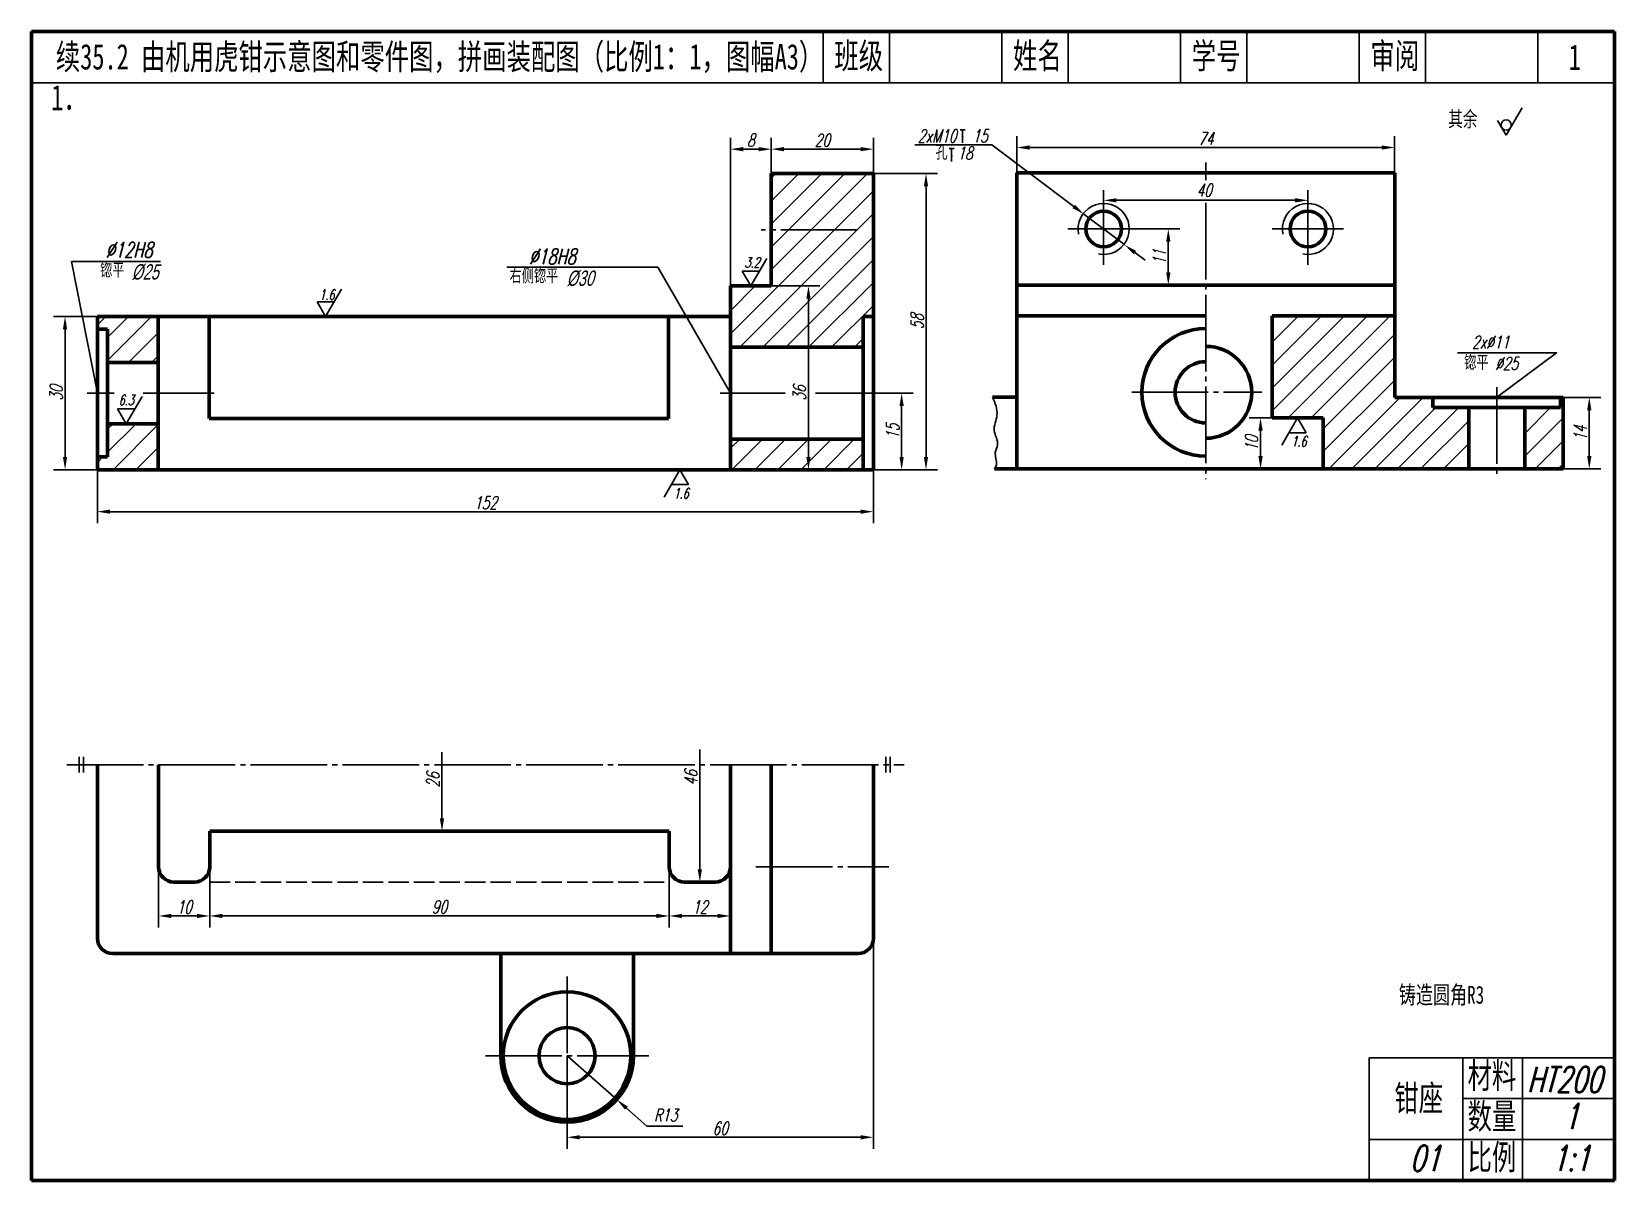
# Model space of a CAD drawing. Header units: millimetres. Extents: x -523 to 2676, y -549 to 1097.
# Drawn here: x 946.6 to 1256.6, y 16.6 to 241.6 of the extents above; entities that cross this region are included whole.
import ezdxf

# ---------------------------------------------------------------- set-up
doc = ezdxf.new("R2010")
doc.units = ezdxf.units.MM
doc.header["$PDMODE"] = 33
doc.header["$PDSIZE"] = 1.5
doc.linetypes.add('myCENTER', pattern=[18, 15, -1, 1, -1])
doc.linetypes.add('myHIDDEN', pattern=[5, 4, -1])
for name, color, linetype, lineweight in [('中心线', 7, 'myCENTER', 25), ('剖面线', 7, 'Continuous', 25), ('尺寸', 7, 'Continuous', 25), ('标注', 7, 'Continuous', 25), ('标题文字', 7, 'Continuous', 25), ('粗实线', 7, 'Continuous', 50), ('细实线', 7, 'Continuous', 25), ('虚线', 7, 'myHIDDEN', 25)]:
    doc.layers.add(name, color=color, linetype=linetype, lineweight=lineweight)
doc.styles.add('尺寸文字1-2.5号', font='txt.shx', dxfattribs={"width": 0.7, "oblique": 15, "height": 2.5})
doc.styles.add('标题汉字1-5号', font='SimSun.ttf', dxfattribs={"width": 0.7, "height": 5})
doc.styles.add('标题汉字2-3.5号', font='SimSun.ttf', dxfattribs={"width": 0.7, "height": 3.5})
doc.dimstyles.new('ISO-25', dxfattribs={"dimtxt": 3.5, "dimasz": 2.5, "dimexe": 2.25, "dimexo": 0, "dimgap": 0.5, "dimtad": 1, "dimdsep": 46, "dimtxsty": '尺寸文字1-2.5号', "dimcen": 2.5, "dimadec": 0, "dimazin": 0, "dimtfac": 1, "dimtmove": 0, "dimatfit": 2, "dimfxl": 0, "dimarcsym": 0})
doc.dimstyles.new('尺寸25', dxfattribs={"dimtxt": 2.5, "dimasz": 2.5, "dimexe": 2, "dimexo": 0, "dimgap": 0.5, "dimtad": 1, "dimdec": 0, "dimdsep": 46, "dimtxsty": '尺寸文字1-2.5号', "dimcen": 0, "dimadec": 0, "dimazin": 0, "dimtol": 1, "dimtp": 0.039, "dimtfac": 0.6, "dimtdec": 3, "dimtmove": 0, "dimatfit": 3, "dimfxl": 0, "dimarcsym": 0})
pattern_1 = [(45, (1280.1778, -599.7827), (-2.245064, 2.245064), [])]

# ---------------------------------------------------------------- blocks, each defined once
blk = doc.blocks.new('*D272')
at = {"layer": 'Defpoints', "color": 0}
for p in [(959.51, 185.76), (953.18, 155.76), (959.51, 155.76)]:
    blk.add_point(p, dxfattribs=at)
at = {"layer": '尺寸', "color": 0, "lineweight": -2}
for p, q in [((959.51, 185.76), (950.93, 185.76)), ((953.18, 183.26), (953.18, 158.26)), ((959.51, 155.76), (950.93, 155.76))]:
    blk.add_line(p, q, dxfattribs=at)
at = {"layer": '尺寸', "color": 0}
for points in [[(952.76, 183.26), (953.59, 183.26), (953.18, 185.76)], [(952.76, 158.26), (953.59, 158.26), (953.18, 155.76)]]:
    blk.add_solid(points, dxfattribs=at)
at = {"layer": '尺寸', "color": 0, "insert": (951.43, 170.76), "char_height": 2.5, "attachment_point": 5, "rotation": 90, "style": '尺寸文字1-2.5号'}
blk.add_mtext('30', dxfattribs=at)
blk = doc.blocks.new('*D273')
at = {"layer": 'Defpoints', "color": 0}
for p in [(1111.51, 170.76), (1111.51, 155.76), (1117.04, 155.76)]:
    blk.add_point(p, dxfattribs=at)
at = {"layer": '尺寸', "color": 0, "lineweight": -2}
for p, q in [((1111.51, 170.76), (1119.29, 170.76)), ((1117.04, 168.26), (1117.04, 158.26)), ((1111.51, 155.76), (1119.29, 155.76))]:
    blk.add_line(p, q, dxfattribs=at)
at = {"layer": '尺寸', "color": 0}
for points in [[(1116.63, 168.26), (1117.46, 168.26), (1117.04, 170.76)], [(1116.63, 158.26), (1117.46, 158.26), (1117.04, 155.76)]]:
    blk.add_solid(points, dxfattribs=at)
at = {"layer": '尺寸', "color": 0, "insert": (1115.29, 163.26), "char_height": 2.5, "attachment_point": 5, "rotation": 90, "style": '尺寸文字1-2.5号'}
blk.add_mtext('15', dxfattribs=at)
blk = doc.blocks.new('*D274')
at = {"layer": 'Defpoints', "color": 0}
for p in [(1111.51, 213.76), (1111.51, 155.76), (1121.82, 155.76)]:
    blk.add_point(p, dxfattribs=at)
at = {"layer": '尺寸', "color": 0, "lineweight": -2}
for p, q in [((1111.51, 213.76), (1124.07, 213.76)), ((1121.82, 211.26), (1121.82, 158.26)), ((1111.51, 155.76), (1124.07, 155.76))]:
    blk.add_line(p, q, dxfattribs=at)
at = {"layer": '尺寸', "color": 0}
for points in [[(1121.4, 211.26), (1122.23, 211.26), (1121.82, 213.76)], [(1121.4, 158.26), (1122.23, 158.26), (1121.82, 155.76)]]:
    blk.add_solid(points, dxfattribs=at)
at = {"layer": '尺寸', "color": 0, "insert": (1120.07, 184.76), "char_height": 2.5, "attachment_point": 5, "rotation": 90, "style": '尺寸文字1-2.5号'}
blk.add_mtext('58', dxfattribs=at)
blk = doc.blocks.new('*D275')
at = {"layer": 'Defpoints', "color": 0}
for p in [(1091.51, 218.54), (1091.51, 213.76), (1083.51, 191.76)]:
    blk.add_point(p, dxfattribs=at)
at = {"layer": '尺寸', "color": 0, "lineweight": -2}
for p, q in [((1083.51, 191.76), (1083.51, 220.79)), ((1091.51, 213.76), (1091.51, 220.79)), ((1086.01, 218.54), (1089.01, 218.54))]:
    blk.add_line(p, q, dxfattribs=at)
at = {"layer": '尺寸', "color": 0}
for points in [[(1086.01, 218.96), (1086.01, 218.13), (1083.51, 218.54)], [(1089.01, 218.96), (1089.01, 218.13), (1091.51, 218.54)]]:
    blk.add_solid(points, dxfattribs=at)
at = {"layer": '尺寸', "color": 0, "insert": (1087.51, 220.29), "char_height": 2.5, "attachment_point": 5, "style": '尺寸文字1-2.5号'}
blk.add_mtext('8', dxfattribs=at)
blk = doc.blocks.new('*D270')
at = {"layer": 'Defpoints', "color": 0}
for p in [(1111.51, 218.54), (1091.51, 213.76), (1111.51, 213.76)]:
    blk.add_point(p, dxfattribs=at)
at = {"layer": '尺寸', "color": 0, "lineweight": -2}
for p, q in [((1091.51, 213.76), (1091.51, 220.79)), ((1111.51, 213.76), (1111.51, 220.79)), ((1094.01, 218.54), (1109.01, 218.54))]:
    blk.add_line(p, q, dxfattribs=at)
at = {"layer": '尺寸', "color": 0}
for points in [[(1094.01, 218.96), (1094.01, 218.13), (1091.51, 218.54)], [(1109.01, 218.96), (1109.01, 218.13), (1111.51, 218.54)]]:
    blk.add_solid(points, dxfattribs=at)
at = {"layer": '尺寸', "color": 0, "insert": (1101.51, 220.29), "char_height": 2.5, "attachment_point": 5, "style": '尺寸文字1-2.5号'}
blk.add_mtext('20', dxfattribs=at)
blk = doc.blocks.new('*D276')
at = {"layer": 'Defpoints', "color": 0}
for p in [(959.51, 155.76), (1111.51, 155.76), (1111.51, 147.54)]:
    blk.add_point(p, dxfattribs=at)
at = {"layer": '尺寸', "color": 0, "lineweight": -2}
for p, q in [((959.51, 155.76), (959.51, 145.29)), ((1111.51, 155.76), (1111.51, 145.29)), ((962.01, 147.54), (1109.01, 147.54))]:
    blk.add_line(p, q, dxfattribs=at)
at = {"layer": '尺寸', "color": 0}
for points in [[(962.01, 147.96), (962.01, 147.13), (959.51, 147.54)], [(1109.01, 147.96), (1109.01, 147.13), (1111.51, 147.54)]]:
    blk.add_solid(points, dxfattribs=at)
at = {"layer": '尺寸', "color": 0, "insert": (1035.51, 149.29), "char_height": 2.5, "attachment_point": 5, "style": '尺寸文字1-2.5号'}
blk.add_mtext('152', dxfattribs=at)
blk = doc.blocks.new('*D277')
at = {"layer": 'Defpoints', "color": 0}
for p in [(1091.51, 191.76), (1092.79, 155.76), (1098.79, 155.76)]:
    blk.add_point(p, dxfattribs=at)
at = {"layer": '尺寸', "color": 0, "lineweight": -2}
for p, q in [((1091.51, 191.76), (1101.04, 191.76)), ((1098.79, 189.26), (1098.79, 158.26)), ((1092.79, 155.76), (1101.04, 155.76))]:
    blk.add_line(p, q, dxfattribs=at)
at = {"layer": '尺寸', "color": 0}
for points in [[(1098.37, 189.26), (1099.21, 189.26), (1098.79, 191.76)], [(1098.37, 158.26), (1099.21, 158.26), (1098.79, 155.76)]]:
    blk.add_solid(points, dxfattribs=at)
at = {"layer": '尺寸', "color": 0, "insert": (1097.04, 170.76), "char_height": 2.5, "attachment_point": 5, "rotation": 90, "style": '尺寸文字1-2.5号'}
blk.add_mtext('36', dxfattribs=at)
blk = doc.blocks.new('*D278')
at = {"layer": 'Defpoints', "color": 0}
for p in [(981.51, 84.98), (971.51, 77.98), (981.51, 68.35)]:
    blk.add_point(p, dxfattribs=at)
at = {"layer": '尺寸', "color": 0, "lineweight": -2}
for p, q in [((981.51, 84.98), (981.51, 66.1)), ((971.51, 77.98), (971.51, 66.1)), ((974.01, 68.35), (979.01, 68.35))]:
    blk.add_line(p, q, dxfattribs=at)
at = {"layer": '尺寸', "color": 0}
for points in [[(974.01, 68.77), (974.01, 67.94), (971.51, 68.35)], [(979.01, 68.77), (979.01, 67.94), (981.51, 68.35)]]:
    blk.add_solid(points, dxfattribs=at)
at = {"layer": '尺寸', "color": 0, "insert": (976.51, 70.1), "char_height": 2.5, "attachment_point": 5, "style": '尺寸文字1-2.5号'}
blk.add_mtext('10', dxfattribs=at)
blk = doc.blocks.new('*D279')
at = {"layer": 'Defpoints', "color": 0}
for p in [(981.51, 77.98), (1071.51, 77.98), (1071.51, 68.35)]:
    blk.add_point(p, dxfattribs=at)
at = {"layer": '尺寸', "color": 0, "lineweight": -2}
for p, q in [((981.51, 77.98), (981.51, 66.1)), ((1071.51, 77.98), (1071.51, 66.1)), ((984.01, 68.35), (1069.01, 68.35))]:
    blk.add_line(p, q, dxfattribs=at)
at = {"layer": '尺寸', "color": 0}
for points in [[(984.01, 68.77), (984.01, 67.94), (981.51, 68.35)], [(1069.01, 68.77), (1069.01, 67.94), (1071.51, 68.35)]]:
    blk.add_solid(points, dxfattribs=at)
at = {"layer": '尺寸', "color": 0, "insert": (1026.51, 70.1), "char_height": 2.5, "attachment_point": 5, "style": '尺寸文字1-2.5号'}
blk.add_mtext('90', dxfattribs=at)
blk = doc.blocks.new('*D280')
at = {"layer": 'Defpoints', "color": 0}
for p in [(1071.51, 77.98), (1083.51, 77.98), (1083.51, 68.35)]:
    blk.add_point(p, dxfattribs=at)
at = {"layer": '尺寸', "color": 0, "lineweight": -2}
for p, q in [((1071.51, 77.98), (1071.51, 66.1)), ((1083.51, 77.98), (1083.51, 66.1)), ((1074.01, 68.35), (1081.01, 68.35))]:
    blk.add_line(p, q, dxfattribs=at)
at = {"layer": '尺寸', "color": 0}
for points in [[(1074.01, 68.77), (1074.01, 67.94), (1071.51, 68.35)], [(1081.01, 68.77), (1081.01, 67.94), (1083.51, 68.35)]]:
    blk.add_solid(points, dxfattribs=at)
at = {"layer": '尺寸', "color": 0, "insert": (1077.51, 70.1), "char_height": 2.5, "attachment_point": 5, "style": '尺寸文字1-2.5号'}
blk.add_mtext('12', dxfattribs=at)
blk = doc.blocks.new('*D281')
at = {"layer": 'Defpoints', "color": 0}
for p in [(1111.51, 63.98), (1051.51, 40.98), (1111.51, 25)]:
    blk.add_point(p, dxfattribs=at)
at = {"layer": '尺寸', "color": 0, "lineweight": -2}
for p, q in [((1111.51, 63.98), (1111.51, 22.75)), ((1051.51, 40.98), (1051.51, 22.75)), ((1054.01, 25), (1109.01, 25))]:
    blk.add_line(p, q, dxfattribs=at)
at = {"layer": '尺寸', "color": 0}
for points in [[(1054.01, 25.41), (1054.01, 24.58), (1051.51, 25)], [(1109.01, 25.41), (1109.01, 24.58), (1111.51, 25)]]:
    blk.add_solid(points, dxfattribs=at)
at = {"layer": '尺寸', "color": 0, "insert": (1081.51, 26.75), "char_height": 2.5, "attachment_point": 5, "style": '尺寸文字1-2.5号'}
blk.add_mtext('60', dxfattribs=at)
blk = doc.blocks.new('*D282')
at = {"layer": 'Defpoints', "color": 0}
for p in [(1213.61, 218.87), (1139.61, 213.92), (1213.61, 213.92)]:
    blk.add_point(p, dxfattribs=at)
at = {"layer": '尺寸', "color": 0, "lineweight": -2}
for p, q in [((1139.61, 213.92), (1139.61, 221.12)), ((1213.61, 213.92), (1213.61, 221.12)), ((1142.11, 218.87), (1211.11, 218.87))]:
    blk.add_line(p, q, dxfattribs=at)
at = {"layer": '尺寸', "color": 0}
for points in [[(1142.11, 219.28), (1142.11, 218.45), (1139.61, 218.87)], [(1211.11, 219.28), (1211.11, 218.45), (1213.61, 218.87)]]:
    blk.add_solid(points, dxfattribs=at)
at = {"layer": '尺寸', "color": 0, "insert": (1176.61, 220.62), "char_height": 2.5, "attachment_point": 5, "style": '尺寸文字1-2.5号'}
blk.add_mtext('74', dxfattribs=at)
blk = doc.blocks.new('*D283')
at = {"layer": 'Defpoints', "color": 0}
for p in [(1156.61, 202.92), (1139.61, 191.92), (1169.27, 191.92)]:
    blk.add_point(p, dxfattribs=at)
at = {"layer": '尺寸', "color": 0, "lineweight": -2}
for p, q in [((1156.61, 202.92), (1171.52, 202.92)), ((1169.27, 200.42), (1169.27, 194.42)), ((1139.61, 191.92), (1171.52, 191.92))]:
    blk.add_line(p, q, dxfattribs=at)
at = {"layer": '尺寸', "color": 0}
for points in [[(1168.85, 200.42), (1169.69, 200.42), (1169.27, 202.92)], [(1168.85, 194.42), (1169.69, 194.42), (1169.27, 191.92)]]:
    blk.add_solid(points, dxfattribs=at)
at = {"layer": '尺寸', "color": 0, "insert": (1167.52, 197.42), "char_height": 2.5, "attachment_point": 5, "rotation": 90, "style": '尺寸文字1-2.5号'}
blk.add_mtext('11', dxfattribs=at)
blk = doc.blocks.new('*D284')
at = {"layer": 'Defpoints', "color": 0}
for p in [(1189.61, 165.92), (1139.61, 155.92), (1187.34, 155.92)]:
    blk.add_point(p, dxfattribs=at)
at = {"layer": '尺寸', "color": 0, "lineweight": -2}
for p, q in [((1189.61, 165.92), (1185.09, 165.92)), ((1187.34, 163.42), (1187.34, 158.42)), ((1139.61, 155.92), (1189.59, 155.92))]:
    blk.add_line(p, q, dxfattribs=at)
at = {"layer": '尺寸', "color": 0}
for points in [[(1186.92, 163.42), (1187.76, 163.42), (1187.34, 165.92)], [(1186.92, 158.42), (1187.76, 158.42), (1187.34, 155.92)]]:
    blk.add_solid(points, dxfattribs=at)
at = {"layer": '尺寸', "color": 0, "insert": (1185.59, 160.92), "char_height": 2.5, "attachment_point": 5, "rotation": 90, "style": '尺寸文字1-2.5号'}
blk.add_mtext('10', dxfattribs=at)
blk = doc.blocks.new('*D285')
at = {"layer": 'Defpoints', "color": 0}
for p in [(1246.61, 169.92), (1251.73, 169.92), (1246.61, 155.92)]:
    blk.add_point(p, dxfattribs=at)
at = {"layer": '尺寸', "color": 0, "lineweight": -2}
for p, q in [((1246.61, 169.92), (1253.98, 169.92)), ((1251.73, 158.42), (1251.73, 167.42)), ((1246.61, 155.92), (1253.98, 155.92))]:
    blk.add_line(p, q, dxfattribs=at)
at = {"layer": '尺寸', "color": 0}
for points in [[(1251.31, 167.42), (1252.15, 167.42), (1251.73, 169.92)], [(1251.31, 158.42), (1252.15, 158.42), (1251.73, 155.92)]]:
    blk.add_solid(points, dxfattribs=at)
at = {"layer": '尺寸', "color": 0, "insert": (1249.98, 162.92), "char_height": 2.5, "attachment_point": 5, "rotation": 90, "style": '尺寸文字1-2.5号'}
blk.add_mtext('14', dxfattribs=at)
blk = doc.blocks.new('*D357')
at = {"layer": 'Defpoints', "color": 0}
for p in [(1152.74, 205.82), (1160.73, 199.8)]:
    blk.add_point(p, dxfattribs=at)
at = {"layer": '尺寸', "color": 0, "lineweight": -2}
for p, q in [((1122.86, 219.38), (1134.74, 219.38)), ((1134.74, 219.38), (1150.75, 207.32)), ((1160.73, 199.8), (1152.74, 205.82)), ((1162.73, 198.29), (1164.72, 196.79))]:
    blk.add_line(p, q, dxfattribs=at)
at = {"layer": '尺寸', "color": 0}
for points in [[(1151, 207.65), (1150.5, 206.99), (1152.74, 205.82)], [(1162.98, 198.63), (1162.48, 197.96), (1160.73, 199.8)]]:
    blk.add_solid(points, dxfattribs=at)
at = {"layer": '尺寸', "color": 0, "insert": (1127.05, 221.13), "char_height": 2.5, "attachment_point": 5, "style": '尺寸文字1-2.5号'}
blk.add_mtext('2xM10  15', dxfattribs=at)
blk = doc.blocks.new('下沉')
at = {"layer": '细实线'}
blk.add_line((-0.98, 0), (0.98, 0), dxfattribs=at)
blk.add_leader([(-0.05, -5.12), (-0.05, 0)], dimstyle='尺寸25', override={"dimgap": 0.5, "dimtad": 0, "dimtoh": 1}, dxfattribs=at)

msp = doc.modelspace()

# ---------------------------------------------------------------- hatches: boundary and pattern name
at = {"layer": '剖面线'}
h = msp.add_hatch(dxfattribs=at)
h.set_pattern_fill('ANSI31', color=256, style=0)
h.set_pattern_definition(pattern_1)
h.paths.add_polyline_path([(1111.514, 213.757), (1091.514, 213.757), (1091.514, 191.757), (1083.514, 191.757), (1083.514, 179.757), (1109.514, 179.757), (1109.514, 185.757), (1111.514, 185.757)])
h.paths.add_polyline_path([(1109.514, 161.757), (1083.514, 161.757), (1083.514, 155.757), (1109.514, 155.757)])
h = msp.add_hatch(dxfattribs=at)
h.set_pattern_fill('ANSI31', color=256, style=0)
h.set_pattern_definition(pattern_1)
h.paths.add_polyline_path([(971.402, 185.757), (959.514, 185.757), (959.514, 183.257), (961.514, 183.257), (961.514, 176.757), (971.402, 176.757)])
h.paths.add_polyline_path([(971.402, 164.757), (961.514, 164.757), (961.514, 158.257), (959.514, 158.257), (959.514, 155.757), (971.402, 155.757)])
h = msp.add_hatch(dxfattribs=at)
h.set_pattern_fill('ANSI31', color=256, style=0)
h.set_pattern_definition(pattern_1)
h.paths.add_polyline_path([(1213.611, 185.919), (1189.611, 185.919), (1189.611, 165.919), (1199.611, 165.919), (1199.611, 155.919), (1228.111, 155.919), (1228.111, 167.919), (1221.111, 167.919), (1221.111, 169.919), (1213.611, 169.919)])
h.paths.add_polyline_path([(1246.611, 169.919), (1246.111, 169.919), (1246.111, 167.919), (1239.111, 167.919), (1239.111, 155.919), (1246.611, 155.919)])

# ---------------------------------------------------------------- linework, layer by layer
at = {"layer": '中心线'}
for p, q in [((1176.611, 215.919), (1176.611, 212.455)), ((1156.611, 209.919), (1156.611, 195.919)), ((1176.611, 208.026), (1176.611, 153.919)), ((1196.611, 209.919), (1196.611, 195.919)), ((1108.371, 202.757), (1089.514, 202.757)), ((1149.611, 202.919), (1163.611, 202.919)), ((1189.611, 202.919), (1203.611, 202.919)), ((957.514, 170.757), (962.827, 170.757)), ((968.472, 170.757), (982.402, 170.757)), ((1081.514, 170.757), (1094.228, 170.757)), ((1100.181, 170.757), (1113.514, 170.757)), ((1162.111, 170.919), (1187.611, 170.919)), ((1233.611, 171.919), (1233.611, 153.919)), ((953.514, 97.976), (1117.514, 97.976)), ((1088.514, 77.976), (1114.514, 77.976)), ((974.514, 74.976), (978.514, 74.976)), ((1074.514, 74.976), (1080.514, 74.976)), ((1051.514, 56.476), (1051.514, 25.476)), ((1035.514, 40.976), (1067.514, 40.976))]:
    msp.add_line(p, q, dxfattribs=at)
at = {"layer": '尺寸'}
for p, q in [((1122.859, 219.381), (1119.631, 219.381)), ((1159.111, 208.524), (1194.111, 208.524)), ((1027.008, 87.476), (1027.008, 100.413)), ((1077.514, 77.476), (1077.514, 100.932)), ((1026.514, 84.976), (1029.258, 84.976)), ((1077.514, 74.976), (1075.264, 74.976))]:
    msp.add_line(p, q, dxfattribs=at)
for points in [[(1026.591, 87.476), (1027.424, 87.476), (1027.008, 84.976)], [(1077.097, 77.476), (1077.931, 77.476), (1077.514, 74.976)]]:
    msp.add_solid(points, dxfattribs=at)
at = {"layer": '标注'}
for p, q in [((1156.611, 202.919), (1156.611, 210.524)), ((1196.611, 202.919), (1196.611, 210.524)), ((1111.514, 170.757), (1111.514, 155.757)), ((1051.514, 40.976), (1061.259, 32.371)), ((1067.115, 27.2), (1063.133, 30.717)), ((1074.216, 27.2), (1067.115, 27.2))]:
    msp.add_line(p, q, dxfattribs=at)
for points in [[(1159.111, 208.941), (1159.111, 208.107), (1156.611, 208.524)], [(1194.111, 208.941), (1194.111, 208.107), (1196.611, 208.524)], [(1063.409, 31.029), (1062.857, 30.404), (1061.259, 32.371)]]:
    msp.add_solid(points, dxfattribs=at)
at = {"layer": '粗实线'}
for p, q in [((946.639, 241.563), (946.639, 16.563)), ((1256.639, 241.563), (946.639, 241.563)), ((1256.639, 16.563), (1256.639, 241.563)), ((1139.611, 155.919), (1139.611, 213.919)), ((1139.611, 213.919), (1213.611, 213.919)), ((1213.611, 213.919), (1213.611, 169.919)), ((1111.514, 213.757), (1091.514, 213.757)), ((1091.514, 213.757), (1091.514, 191.757)), ((1111.514, 155.757), (1111.514, 213.757)), ((1091.514, 191.757), (1083.514, 191.757)), ((1083.514, 191.757), (1083.514, 155.757)), ((1139.611, 191.919), (1213.611, 191.919)), ((1083.514, 185.757), (959.514, 185.757)), ((959.514, 155.757), (959.514, 185.757)), ((959.514, 183.257), (961.514, 183.257)), ((961.514, 158.257), (961.514, 183.257)), ((971.402, 185.757), (971.402, 155.757)), ((981.402, 185.757), (981.402, 165.757)), ((1071.402, 185.757), (1071.402, 165.757)), ((1109.514, 155.757), (1109.514, 185.757)), ((1109.514, 185.757), (1111.514, 185.757)), ((1139.611, 185.919), (1176.611, 185.919)), ((1189.611, 185.919), (1189.611, 165.919)), ((1189.611, 185.919), (1213.611, 185.919)), ((961.514, 176.757), (971.402, 176.757)), ((1083.514, 179.757), (1109.514, 179.757)), ((1139.611, 169.98), (1134.863, 169.98)), ((1213.611, 169.919), (1246.611, 169.919)), ((1221.111, 169.919), (1221.111, 167.919)), ((1221.111, 167.919), (1246.111, 167.919)), ((1228.111, 167.919), (1228.111, 155.919)), ((1239.111, 167.919), (1239.111, 155.919)), ((1246.111, 169.919), (1246.111, 167.919)), ((1246.611, 169.919), (1246.611, 155.919)), ((961.514, 164.757), (971.402, 164.757)), ((1071.402, 165.757), (981.402, 165.757)), ((1189.611, 165.919), (1199.611, 165.919)), ((1199.611, 165.919), (1199.611, 155.919)), ((1083.514, 161.757), (1109.514, 161.757)), ((959.514, 158.257), (961.514, 158.257)), ((959.514, 155.757), (1111.514, 155.757)), ((1135.233, 155.919), (1139.611, 155.919)), ((1139.611, 155.919), (1246.611, 155.919)), ((959.514, 97.976), (959.514, 63.976)), ((971.514, 97.976), (971.514, 77.976)), ((1083.514, 97.976), (1083.514, 60.976)), ((1091.514, 97.976), (1091.514, 60.976)), ((1111.514, 97.976), (1111.514, 63.976)), ((981.514, 84.976), (1071.514, 84.976)), ((981.514, 84.976), (981.514, 77.976)), ((1071.514, 84.976), (1071.514, 77.976)), ((978.514, 74.976), (974.514, 74.976)), ((1074.514, 74.976), (1080.514, 74.976)), ((962.514, 60.976), (1108.514, 60.976)), ((1038.514, 40.976), (1038.514, 60.976)), ((1064.514, 40.976), (1064.514, 60.976)), ((946.639, 16.563), (1256.639, 16.563))]:
    msp.add_line(p, q, dxfattribs=at)
for centre, radius in [((1156.611, 202.919), 3.5), ((1196.611, 202.919), 3.5), ((1051.514, 40.976), 12.5), ((1051.514, 40.976), 5.5)]:
    msp.add_circle(centre, radius, dxfattribs=at)
for centre, radius, start, end in [((1176.611, 170.919), 12.5, 90, 270), ((1176.611, 170.919), 9, 270, 90), ((1176.611, 170.919), 6, 90, 270), ((974.514, 77.976), 3, 180, 270), ((978.514, 77.976), 3, 270, 0), ((1074.514, 77.976), 3, 180, 270), ((1080.514, 77.976), 3, 270, 0), ((962.514, 63.976), 3, 180, 270), ((1108.514, 63.976), 3, 270, 0), ((1051.514, 40.976), 13, 180, 0)]:
    msp.add_arc(centre, radius, start, end, dxfattribs=at)
at = {"layer": '细实线'}
for p, q in [((1101.639, 241.563), (1101.639, 231.563)), ((1114.639, 241.563), (1114.639, 231.563)), ((1136.639, 241.563), (1136.639, 231.563)), ((1149.639, 241.563), (1149.639, 231.563)), ((1171.639, 241.563), (1171.639, 231.563)), ((1184.639, 241.563), (1184.639, 231.563)), ((1206.639, 241.563), (1206.639, 231.563)), ((1219.639, 241.563), (1219.639, 231.563)), ((1241.639, 241.563), (1241.639, 231.563)), ((1256.639, 231.563), (946.639, 231.563)), ((1235.453, 221.272), (1238.554, 226.642)), ((1235.453, 221.272), (1233.772, 224.183)), ((959.514, 170.757), (954.423, 196.519)), ((954.423, 196.519), (971.877, 196.519)), ((1069.28, 195.411), (1039.721, 195.411)), ((1083.514, 170.757), (1069.28, 195.411)), ((1087.514, 191.757), (1090.615, 197.127)), ((1085.833, 194.668), (1089.195, 194.668)), ((1087.514, 191.757), (1085.833, 194.668)), ((1004.216, 185.757), (1007.317, 191.127)), ((1004.216, 185.757), (1002.535, 188.668)), ((1002.535, 188.668), (1005.897, 188.668)), ((965.154, 164.757), (963.473, 167.668)), ((963.473, 167.668), (966.834, 167.668)), ((965.154, 164.757), (968.254, 170.127)), ((1194.611, 165.919), (1191.511, 160.549)), ((1194.611, 165.919), (1196.292, 163.008)), ((1196.292, 163.008), (1192.931, 163.008)), ((1073.611, 155.757), (1070.51, 150.386)), ((1073.611, 155.757), (1075.292, 152.846)), ((1075.292, 152.846), (1071.93, 152.846)), ((955.94, 99.531), (955.94, 96.421)), ((956.768, 99.531), (956.768, 96.421)), ((1113.94, 99.531), (1113.94, 96.421)), ((1114.768, 99.531), (1114.768, 96.421)), ((1208.639, 40.563), (1256.639, 40.563)), ((1208.639, 16.563), (1208.639, 40.563)), ((1226.957, 16.563), (1226.957, 40.563)), ((1238.639, 16.563), (1238.639, 40.563)), ((1226.957, 32.563), (1256.639, 32.563)), ((1208.639, 24.563), (1256.639, 24.563)), ((1208.639, 16.563), (1256.639, 16.563))]:
    msp.add_line(p, q, dxfattribs=at)
msp.add_lwpolyline([(1233.574, 169.919), (1245.325, 178.665), (1225.924, 178.665)], dxfattribs=at)
msp.add_circle((1235.453, 223.272), 1, dxfattribs=at)
for centre in [(1156.611, 202.919), (1196.611, 202.919)]:
    msp.add_arc(centre, 5, 258.54084, 191.45916, dxfattribs=at)
msp.add_spline([(1134.863, 169.98), (1135.717, 166.411), (1135.167, 163.446), (1135.827, 160.59), (1135.387, 159.162), (1135.607, 156.746), (1135.23, 155.913)], degree=3, dxfattribs=at)
at = {"layer": '虚线'}
msp.add_line((981.514, 74.976), (1071.514, 74.976), dxfattribs=at)

# ---------------------------------------------------------------- block references
at = {"layer": '细实线', "xscale": 0.5, "yscale": 0.5, "zscale": 0.5}
for p in [(1129.008, 222.326), (1126.865, 218.693)]:
    msp.add_blockref('下沉', p, dxfattribs=at)

# ---------------------------------------------------------------- texts
at = {"layer": '尺寸', "style": '尺寸文字1-2.5号', "oblique": 15, "width": 0.7}
for s, p in [('40', (1174.788, 209.249)), ('R13', (1068.533, 28.087))]:
    msp.add_text(s, height=2.5, dxfattribs=at).set_placement(p)
at = {"layer": '尺寸', "insert": (1233.298, 177.824), "char_height": 2.5, "width": 13.05714, "attachment_point": 1, "style": '尺寸文字1-2.5号'}
msp.add_mtext('%%c25', dxfattribs=at)
at = {"layer": '尺寸', "char_height": 2.5, "attachment_point": 5, "rotation": 90, "style": '尺寸文字1-2.5号'}
for s, insert in [('26', (1025.258, 94.966)), ('46', (1075.764, 95.417))]:
    msp.add_mtext(s, dxfattribs=dict(at, insert=insert))
at = {"layer": '标注', "attachment_point": 1}
for s, insert, char_height, width, style in [('{\\fFangSong_GB2312|b0|i0|c134|p49;孔}', (1123.66, 219.256), 2.5, 23.44955, '标题汉字2-3.5号'), ('%%c12H8', (961.131, 200.31), 3, 13.05714, '尺寸文字1-2.5号'), ('%%c18H8', (1044.04, 199.003), 3, 13.05714, '尺寸文字1-2.5号'), ('{\\fSimSun|b0|i0|c134|p54;锪平}', (960.035, 196.152), 2.5, 23.44955, '标题汉字2-3.5号'), ('{\\f??_GB2312|b0|i0|c0|p49;%%c25}', (966.212, 196.014), 3, 13.05714, '尺寸文字1-2.5号'), ('{\\fSimSun|b0|i0|c134|p54;右侧锪平}', (1040.252, 195.033), 2.5, 23.44955, '标题汉字2-3.5号'), ('{\\f??_GB2312|b0|i0|c0|p49;%%c30}', (1051.419, 194.774), 3, 13.05714, '尺寸文字1-2.5号'), ('{\\fSimSun|b0|i0|c134|p54;锪平}', (1227.219, 178.085), 2.5, 23.44955, '标题汉字2-3.5号')]:
    msp.add_mtext(s, dxfattribs=dict(at, insert=insert, char_height=char_height, width=width, style=style))
at = {"layer": '标题文字', "style": '标题汉字1-5号', "width": 0.7}
for s, p in [('续35.2 由机用虎钳示意图和零件图，拼画装配图（比例1：1，图幅A3）', (951.372, 234.161)), ('班级', (1103.864, 234.327)), ('姓名', (1138.864, 234.327)), ('学号', (1173.864, 234.327)), ('审阅', (1208.864, 234.327)), ('1', (1247.695, 234.059)), ('1．', (950.476, 226.156)), ('材料', (1227.892, 34.629)), ('钳座', (1213.546, 30.174)), ('数量', (1227.892, 26.629)), ('比例', (1227.892, 18.629))]:
    msp.add_text(s, height=5, dxfattribs=at).set_placement(p)
at = {"layer": '标题文字', "attachment_point": 1}
for s, insert, char_height, width, style in [('铸造圆角R3', (1214.436, 54.661), 3.5, 42.39918, '标题汉字2-3.5号'), ('HT200', (1239.524, 38.808), 5, 21.09727, '尺寸文字1-2.5号'), ('1', (1246.658, 31.62), 5, 21.09727, '尺寸文字1-2.5号'), ('01', (1216.574, 23.387), 5, 21.09727, '尺寸文字1-2.5号'), ('1:1', (1244.369, 23.4), 5, 21.09727, '尺寸文字1-2.5号')]:
    msp.add_mtext(s, dxfattribs=dict(at, insert=insert, char_height=char_height, width=width, style=style))
at = {"layer": '细实线', "attachment_point": 1}
for s, insert, char_height, width, style in [('其余', (1224.104, 225.95), 3, 23.65684, '标题汉字2-3.5号'), ('18', (1127.945, 219.032), 2.5, 10.66428, '尺寸文字1-2.5号'), ('3.2', (1086.262, 197.354), 2, 6.02578, '尺寸文字1-2.5号'), ('1.6', (1002.964, 191.053), 2, 6.02578, '尺寸文字1-2.5号'), ('2x%%c11', (1228.757, 182.001), 2.5, 16.76847, '尺寸文字1-2.5号'), ('6.3', (963.659, 170.407), 2, 6.02578, '尺寸文字1-2.5号'), ('1.6', (1193.36, 162.301), 2, 6.02578, '尺寸文字1-2.5号'), ('1.6', (1072.359, 152.139), 2, 6.02578, '尺寸文字1-2.5号')]:
    msp.add_mtext(s, dxfattribs=dict(at, insert=insert, char_height=char_height, width=width, style=style))

# ---------------------------------------------------------------- dimensions: what is measured, and where the dimension line sits
at = {"layer": '尺寸'}
dim = msp.add_diameter_dim_2p(p1=(1160.73, 199.799), p2=(1152.743, 205.816), text='2xM10  15', dimstyle='尺寸25', override={"dimtoh": 1}, dxfattribs=at)
dim.commit()
dim.dimension.update_dxf_attribs({"geometry": '*D357', "text_midpoint": (1127.048, 219.381), "dimtype": 163})
for base, p1, p2, picture, middle in [((1091.514, 218.545), (1083.514, 191.757), (1091.514, 213.757), '*D275', (1087.514, 220.295)), ((1111.514, 218.545), (1091.514, 213.757), (1111.514, 213.757), '*D270', (1101.514, 220.295)), ((1213.611, 218.867), (1139.611, 213.919), (1213.611, 213.919), '*D282', (1176.611, 220.617)), ((1111.514, 147.545), (959.514, 155.757), (1111.514, 155.757), '*D276', (1035.514, 149.295)), ((981.514, 68.353), (971.514, 77.976), (981.514, 84.976), '*D278', (976.514, 70.103)), ((1071.514, 68.353), (981.514, 77.976), (1071.514, 77.976), '*D279', (1026.514, 70.103)), ((1083.514, 68.353), (1071.514, 77.976), (1083.514, 77.976), '*D280', (1077.514, 70.103))]:
    dim = msp.add_linear_dim(base=base, p1=p1, p2=p2, dimstyle='ISO-25', dxfattribs=at)
    dim.commit()
    dim.dimension.update_dxf_attribs({"geometry": picture, "text_midpoint": middle})
for base, p1, p2, picture, middle in [((1121.816, 155.757), (1111.514, 213.757), (1111.514, 155.757), '*D274', (1120.066, 184.757)), ((1117.044, 155.757), (1111.514, 170.757), (1111.514, 155.757), '*D273', (1115.294, 163.257)), ((1251.73, 169.919), (1246.611, 155.919), (1246.611, 169.919), '*D285', (1249.98, 162.919)), ((1187.339, 155.919), (1189.611, 165.919), (1139.611, 155.919), '*D284', (1185.589, 160.919))]:
    dim = msp.add_linear_dim(base=base, p1=p1, p2=p2, angle=90, dimstyle='ISO-25', dxfattribs=at)
    dim.commit()
    dim.dimension.update_dxf_attribs({"geometry": picture, "text_midpoint": middle})
for base, p1, p2, picture, middle in [((1169.271, 191.919), (1156.611, 202.919), (1139.611, 191.919), '*D283', (1169.271, 197.419)), ((1098.79, 155.757), (1091.514, 191.757), (1092.79, 155.757), '*D277', (1098.79, 170.757)), ((953.176, 155.757), (959.514, 185.757), (959.514, 155.757), '*D272', (953.176, 170.757))]:
    dim = msp.add_linear_dim(base=base, p1=p1, p2=p2, angle=90, dimstyle='ISO-25', dxfattribs=at)
    dim.commit()
    dim.dimension.update_dxf_attribs({"geometry": picture, "text_midpoint": middle, "dimtype": 160})
dim = msp.add_linear_dim(base=(1111.514, 24.998), p1=(1051.514, 40.976), p2=(1111.514, 63.976), dimstyle='ISO-25', dxfattribs=at)
dim.commit()
dim.dimension.update_dxf_attribs({"geometry": '*D281', "text_midpoint": (1081.514, 24.998), "dimtype": 160})

doc.saveas('drawing.dxf')
